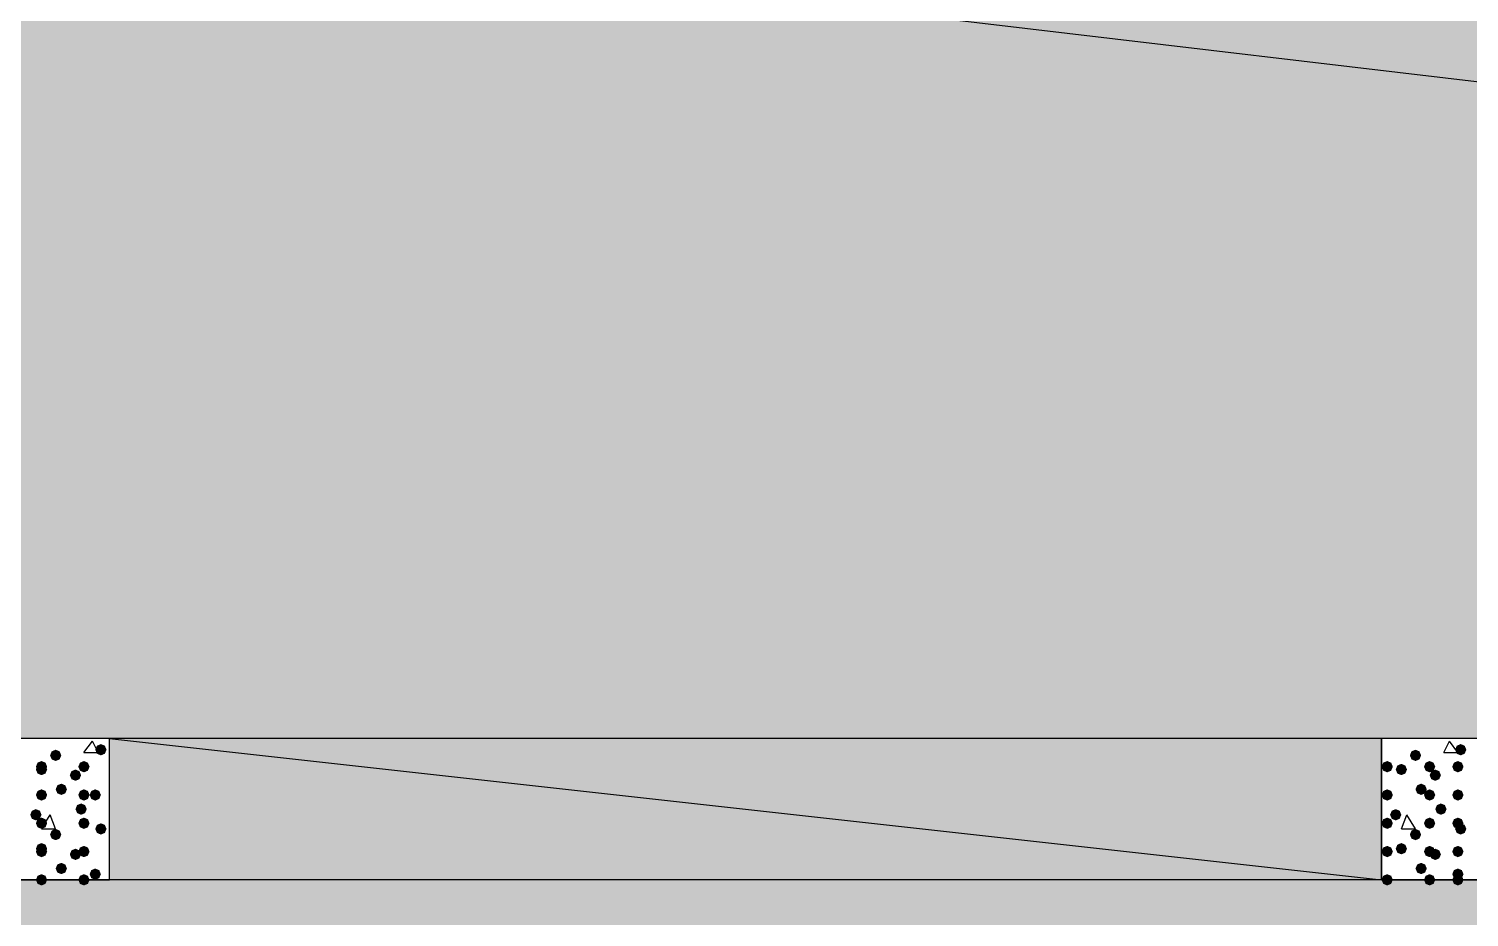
# Model space of a CAD drawing. Header units: millimetres. Extents: x 0 to 420, y 0 to 297.
# Drawn here: x 89.77 to 111.34, y 105.19 to 118.49 of the extents above; entities that cross this region are included whole.
import ezdxf

# ---------------------------------------------------------------- set-up
doc = ezdxf.new("R2010")
doc.units = ezdxf.units.MM
doc.layers.get('0').update_dxf_attribs({"linetype": 'CONTINUOUS'})

msp = doc.modelspace()

# ---------------------------------------------------------------- hatches: boundary and pattern name
at = {"true_color": 0x000008}
h = msp.add_hatch(color=0, dxfattribs=at)
h.paths.add_polyline_path([(194.775667, 126.915333), (33.401, 126.915333), (194.775667, 107.865333)], flags=0)
h.paths.add_polyline_path([(33.401, 126.915333), (194.775667, 107.865333), (33.401, 107.865333)], flags=0)
h = msp.add_hatch(color=0, dxfattribs=at)
h.paths.add_polyline_path([(110.024333, 107.865333), (90.974333, 107.865333), (110.024333, 105.748667)], flags=0)
h.paths.add_polyline_path([(90.974333, 107.865333), (110.024333, 105.748667), (90.974333, 105.748667)], flags=0)
at = {"true_color": 0x000007}
for points in [[(90.254667, 107.611333), (90.229796, 107.551537), (90.17, 107.526667), (90.110204, 107.551537), (90.085333, 107.611333), (90.110204, 107.671129), (90.17, 107.696), (90.229796, 107.671129)], [(90.932, 107.696), (90.907129, 107.636204), (90.847333, 107.611333), (90.787538, 107.636204), (90.762667, 107.696), (90.787537, 107.755796), (90.847333, 107.780667), (90.907129, 107.755796)], [(110.617, 107.611333), (110.592129, 107.551537), (110.532333, 107.526667), (110.472538, 107.551537), (110.447667, 107.611333), (110.472537, 107.671129), (110.532333, 107.696), (110.592129, 107.671129)], [(111.294333, 107.696), (111.269462, 107.636204), (111.209667, 107.611333), (111.149871, 107.636204), (111.125, 107.696), (111.149871, 107.755796), (111.209667, 107.780667), (111.269462, 107.755796)], [(90.043, 107.442), (90.018129, 107.382204), (89.958333, 107.357333), (89.898537, 107.382204), (89.873667, 107.442), (89.898537, 107.501796), (89.958333, 107.526667), (90.018129, 107.501796)], [(90.043, 107.399667), (90.018129, 107.339871), (89.958333, 107.315), (89.898537, 107.339871), (89.873667, 107.399667), (89.898537, 107.459462), (89.958333, 107.484333), (90.018129, 107.459463)], [(90.678, 107.442), (90.653129, 107.382204), (90.593333, 107.357333), (90.533537, 107.382204), (90.508667, 107.442), (90.533537, 107.501796), (90.593333, 107.526667), (90.653129, 107.501796)], [(110.193667, 107.442), (110.168796, 107.382204), (110.109, 107.357333), (110.049204, 107.382204), (110.024333, 107.442), (110.049204, 107.501796), (110.109, 107.526667), (110.168796, 107.501796)], [(110.405333, 107.399667), (110.380463, 107.339871), (110.320667, 107.315), (110.260871, 107.339871), (110.236, 107.399667), (110.260871, 107.459462), (110.320667, 107.484333), (110.380462, 107.459463)], [(110.828667, 107.442), (110.803796, 107.382204), (110.744, 107.357333), (110.684204, 107.382204), (110.659333, 107.442), (110.684204, 107.501796), (110.744, 107.526667), (110.803796, 107.501796)], [(111.252, 107.442), (111.227129, 107.382204), (111.167333, 107.357333), (111.107538, 107.382204), (111.082667, 107.442), (111.107537, 107.501796), (111.167333, 107.526667), (111.227129, 107.501796)], [(90.551, 107.315), (90.526129, 107.255204), (90.466333, 107.230333), (90.406537, 107.255204), (90.381667, 107.315), (90.406537, 107.374796), (90.466333, 107.399667), (90.526129, 107.374796)], [(110.913333, 107.315), (110.888463, 107.255204), (110.828667, 107.230333), (110.768871, 107.255204), (110.744, 107.315), (110.768871, 107.374796), (110.828667, 107.399667), (110.888462, 107.374796)], [(90.043, 107.018667), (90.018129, 106.958871), (89.958333, 106.934), (89.898537, 106.958871), (89.873667, 107.018667), (89.898537, 107.078462), (89.958333, 107.103333), (90.018129, 107.078463)], [(90.339333, 107.103333), (90.314462, 107.043538), (90.254667, 107.018667), (90.194871, 107.043538), (90.17, 107.103333), (90.194871, 107.163129), (90.254667, 107.188), (90.314462, 107.163129)], [(90.678, 107.018667), (90.653129, 106.958871), (90.593333, 106.934), (90.533537, 106.958871), (90.508667, 107.018667), (90.533537, 107.078462), (90.593333, 107.103333), (90.653129, 107.078463)], [(90.847333, 107.018667), (90.822463, 106.958871), (90.762667, 106.934), (90.702871, 106.958871), (90.678, 107.018667), (90.702871, 107.078462), (90.762667, 107.103333), (90.822462, 107.078463)], [(110.193667, 107.018667), (110.168796, 106.958871), (110.109, 106.934), (110.049204, 106.958871), (110.024333, 107.018667), (110.049204, 107.078462), (110.109, 107.103333), (110.168796, 107.078463)], [(110.701667, 107.103333), (110.676796, 107.043538), (110.617, 107.018667), (110.557204, 107.043538), (110.532333, 107.103333), (110.557204, 107.163129), (110.617, 107.188), (110.676796, 107.163129)], [(110.828667, 107.018667), (110.803796, 106.958871), (110.744, 106.934), (110.684204, 106.958871), (110.659333, 107.018667), (110.684204, 107.078462), (110.744, 107.103333), (110.803796, 107.078463)], [(111.252, 107.018667), (111.227129, 106.958871), (111.167333, 106.934), (111.107538, 106.958871), (111.082667, 107.018667), (111.107537, 107.078462), (111.167333, 107.103333), (111.227129, 107.078463)], [(111.252, 107.018667), (111.227129, 106.958871), (111.167333, 106.934), (111.107538, 106.958871), (111.082667, 107.018667), (111.107537, 107.078462), (111.167333, 107.103333), (111.227129, 107.078463)], [(89.958333, 106.722333), (89.933463, 106.662537), (89.873667, 106.637667), (89.813871, 106.662537), (89.789, 106.722333), (89.813871, 106.782129), (89.873667, 106.807), (89.933462, 106.782129)], [(90.635667, 106.807), (90.610796, 106.747204), (90.551, 106.722333), (90.491204, 106.747204), (90.466333, 106.807), (90.491204, 106.866796), (90.551, 106.891667), (90.610796, 106.866796)], [(110.320667, 106.722333), (110.295796, 106.662537), (110.236, 106.637667), (110.176204, 106.662537), (110.151333, 106.722333), (110.176204, 106.782129), (110.236, 106.807), (110.295796, 106.782129)], [(110.998, 106.807), (110.973129, 106.747204), (110.913333, 106.722333), (110.853537, 106.747204), (110.828667, 106.807), (110.853537, 106.866796), (110.913333, 106.891667), (110.973129, 106.866796)], [(90.043, 106.595333), (90.018129, 106.535538), (89.958333, 106.510667), (89.898537, 106.535538), (89.873667, 106.595333), (89.898537, 106.655129), (89.958333, 106.68), (90.018129, 106.655129)], [(90.678, 106.595333), (90.653129, 106.535538), (90.593333, 106.510667), (90.533537, 106.535538), (90.508667, 106.595333), (90.533537, 106.655129), (90.593333, 106.68), (90.653129, 106.655129)], [(90.932, 106.510667), (90.907129, 106.450871), (90.847333, 106.426), (90.787538, 106.450871), (90.762667, 106.510667), (90.787537, 106.570462), (90.847333, 106.595333), (90.907129, 106.570463)], [(110.193667, 106.595333), (110.168796, 106.535538), (110.109, 106.510667), (110.049204, 106.535538), (110.024333, 106.595333), (110.049204, 106.655129), (110.109, 106.68), (110.168796, 106.655129)], [(110.828667, 106.595333), (110.803796, 106.535538), (110.744, 106.510667), (110.684204, 106.535538), (110.659333, 106.595333), (110.684204, 106.655129), (110.744, 106.68), (110.803796, 106.655129)], [(111.252, 106.595333), (111.227129, 106.535538), (111.167333, 106.510667), (111.107538, 106.535538), (111.082667, 106.595333), (111.107537, 106.655129), (111.167333, 106.68), (111.227129, 106.655129)], [(111.294333, 106.510667), (111.269462, 106.450871), (111.209667, 106.426), (111.149871, 106.450871), (111.125, 106.510667), (111.149871, 106.570462), (111.209667, 106.595333), (111.269462, 106.570463)], [(90.254667, 106.426), (90.229796, 106.366204), (90.17, 106.341333), (90.110204, 106.366204), (90.085333, 106.426), (90.110204, 106.485796), (90.17, 106.510667), (90.229796, 106.485796)], [(110.617, 106.426), (110.592129, 106.366204), (110.532333, 106.341333), (110.472538, 106.366204), (110.447667, 106.426), (110.472537, 106.485796), (110.532333, 106.510667), (110.592129, 106.485796)], [(90.043, 106.214333), (90.018129, 106.154537), (89.958333, 106.129667), (89.898537, 106.154537), (89.873667, 106.214333), (89.898537, 106.274129), (89.958333, 106.299), (90.018129, 106.274129)], [(90.043, 106.172), (90.018129, 106.112204), (89.958333, 106.087333), (89.898537, 106.112204), (89.873667, 106.172), (89.898537, 106.231796), (89.958333, 106.256667), (90.018129, 106.231796)], [(90.551, 106.129667), (90.526129, 106.069871), (90.466333, 106.045), (90.406537, 106.069871), (90.381667, 106.129667), (90.406537, 106.189462), (90.466333, 106.214333), (90.526129, 106.189463)], [(90.678, 106.172), (90.653129, 106.112204), (90.593333, 106.087333), (90.533537, 106.112204), (90.508667, 106.172), (90.533537, 106.231796), (90.593333, 106.256667), (90.653129, 106.231796)], [(110.193667, 106.172), (110.168796, 106.112204), (110.109, 106.087333), (110.049204, 106.112204), (110.024333, 106.172), (110.049204, 106.231796), (110.109, 106.256667), (110.168796, 106.231796)], [(110.405333, 106.214333), (110.380463, 106.154537), (110.320667, 106.129667), (110.260871, 106.154537), (110.236, 106.214333), (110.260871, 106.274129), (110.320667, 106.299), (110.380462, 106.274129)], [(110.828667, 106.172), (110.803796, 106.112204), (110.744, 106.087333), (110.684204, 106.112204), (110.659333, 106.172), (110.684204, 106.231796), (110.744, 106.256667), (110.803796, 106.231796)], [(110.913333, 106.129667), (110.888463, 106.069871), (110.828667, 106.045), (110.768871, 106.069871), (110.744, 106.129667), (110.768871, 106.189462), (110.828667, 106.214333), (110.888462, 106.189463)], [(111.252, 106.172), (111.227129, 106.112204), (111.167333, 106.087333), (111.107538, 106.112204), (111.082667, 106.172), (111.107537, 106.231796), (111.167333, 106.256667), (111.227129, 106.231796)], [(90.339333, 105.918), (90.314462, 105.858204), (90.254667, 105.833333), (90.194871, 105.858204), (90.17, 105.918), (90.194871, 105.977796), (90.254667, 106.002667), (90.314462, 105.977796)], [(90.847333, 105.833333), (90.822463, 105.773538), (90.762667, 105.748667), (90.702871, 105.773538), (90.678, 105.833333), (90.702871, 105.893129), (90.762667, 105.918), (90.822462, 105.893129)], [(110.701667, 105.918), (110.676796, 105.858204), (110.617, 105.833333), (110.557204, 105.858204), (110.532333, 105.918), (110.557204, 105.977796), (110.617, 106.002667), (110.676796, 105.977796)], [(111.252, 105.833333), (111.227129, 105.773538), (111.167333, 105.748667), (111.107538, 105.773538), (111.082667, 105.833333), (111.107537, 105.893129), (111.167333, 105.918), (111.227129, 105.893129)], [(90.043, 105.748667), (90.018129, 105.688871), (89.958333, 105.664), (89.898537, 105.688871), (89.873667, 105.748667), (89.898537, 105.808462), (89.958333, 105.833333), (90.018129, 105.808463)], [(90.678, 105.748667), (90.653129, 105.688871), (90.593333, 105.664), (90.533537, 105.688871), (90.508667, 105.748667), (90.533537, 105.808462), (90.593333, 105.833333), (90.653129, 105.808463)], [(110.193667, 105.748667), (110.168796, 105.688871), (110.109, 105.664), (110.049204, 105.688871), (110.024333, 105.748667), (110.049204, 105.808462), (110.109, 105.833333), (110.168796, 105.808463)], [(110.828667, 105.748667), (110.803796, 105.688871), (110.744, 105.664), (110.684204, 105.688871), (110.659333, 105.748667), (110.684204, 105.808462), (110.744, 105.833333), (110.803796, 105.808463)], [(111.252, 105.748667), (111.227129, 105.688871), (111.167333, 105.664), (111.107538, 105.688871), (111.082667, 105.748667), (111.107537, 105.808462), (111.167333, 105.833333), (111.227129, 105.808463)]]:
    msp.add_hatch(color=0, dxfattribs=at).paths.add_polyline_path(points, flags=0)
at = {"true_color": 0x000008}
h = msp.add_hatch(color=0, dxfattribs=at)
h.paths.add_polyline_path([(379.518333, 105.748667), (33.401, 105.748667), (379.518333, 86.656333)], flags=0)
h.paths.add_polyline_path([(33.401, 105.748667), (379.518333, 86.656333), (33.401, 86.656333)], flags=0)

# ---------------------------------------------------------------- linework, layer by layer
at = {"color": 0, "true_color": 0x000008}
for points in [[(194.775667, 126.915333), (33.401, 126.915333), (194.775667, 107.865333)], [(33.401, 126.915333), (194.775667, 107.865333), (33.401, 107.865333)], [(110.024333, 107.865333), (90.974333, 107.865333), (110.024333, 105.748667)], [(90.974333, 107.865333), (110.024333, 105.748667), (90.974333, 105.748667)], [(379.518333, 105.748667), (33.401, 105.748667), (379.518333, 86.656333)]]:
    msp.add_lwpolyline(points, close=True, dxfattribs=at)
at = {"color": 0, "true_color": 0x000007}
for points in [[(88.857667, 107.865333), (88.857667, 105.748667), (90.974333, 105.748667), (90.974333, 107.865333)], [(110.024333, 107.865333), (110.024333, 105.748667), (112.141, 105.748667), (112.141, 107.865333)]]:
    msp.add_lwpolyline(points, close=True, dxfattribs=at)
for points in [[(90.593333, 107.653667), (90.720333, 107.823)], [(90.593333, 107.653667), (90.805, 107.653667)], [(90.805, 107.653667), (90.720333, 107.823)], [(110.955667, 107.653667), (111.040333, 107.823)], [(110.955667, 107.653667), (111.167333, 107.653667)], [(111.167333, 107.653667), (111.040333, 107.823)], [(89.958333, 106.510667), (90.085333, 106.722333)], [(90.17, 106.510667), (90.085333, 106.722333)], [(110.320667, 106.510667), (110.405333, 106.722333)], [(110.532333, 106.510667), (110.405333, 106.722333)], [(89.958333, 106.510667), (90.17, 106.510667)], [(110.320667, 106.510667), (110.532333, 106.510667)]]:
    msp.add_lwpolyline(points, dxfattribs=at)

doc.saveas('drawing.dxf')
